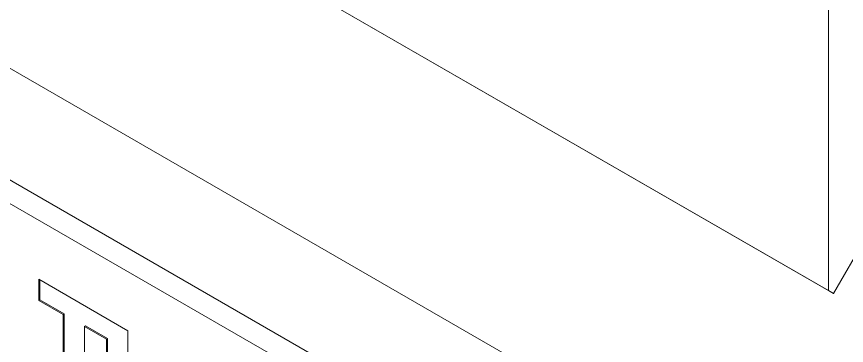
# Model space of a CAD drawing. Header units: inches. Extents: x 0.1 to 10.9, y 0 to 8.5.
# Drawn here: x 10.3889 to 10.5808, y 1.7238 to 1.8 of the extents above; entities that cross this region are included whole.
import ezdxf

# ---------------------------------------------------------------- set-up
doc = ezdxf.new("R2010")
doc.units = ezdxf.units.IN
doc.header["$MEASUREMENT"] = 0

msp = doc.modelspace()

# ---------------------------------------------------------------- linework, layer by layer
at = {"color": 7, "linetype": 'Continuous', "lineweight": 18}
for p, q in [((8.25664, 3.07584), (10.57666, 1.73652)), ((10.57784, 1.73584), (8.25782, 3.07516)), ((10.59669, 1.6671), (8.27668, 3.00642)), ((8.25428, 2.99349), (10.5743, 1.65418)), ((10.56959, 1.65145), (8.25428, 2.98805)), ((10.57666, 1.73652), (10.57666, 1.95585)), ((10.59267, 1.76153), (10.57784, 1.73584)), ((10.39401, 1.73914), (10.41464, 1.72723)), ((10.39401, 1.73426), (10.39401, 1.73914)), ((10.39424, 1.7344), (10.39424, 1.739)), ((10.57666, 1.73652), (10.57784, 1.73584)), ((10.39424, 1.7344), (10.39401, 1.73426)), ((10.39966, 1.731), (10.39401, 1.73426)), ((10.39989, 1.73114), (10.39424, 1.7344)), ((10.39989, 1.73114), (10.39966, 1.731)), ((10.39966, 1.71417), (10.39966, 1.731)), ((10.39989, 1.7143), (10.39989, 1.73114)), ((10.40482, 1.72835), (10.40459, 1.72822)), ((10.40459, 1.72822), (10.40459, 1.71132)), ((10.4097, 1.72526), (10.40459, 1.72822)), ((10.40994, 1.7254), (10.40482, 1.72835)), ((10.41464, 1.72723), (10.41464, 1.7193)), ((10.40994, 1.7254), (10.4097, 1.72526)), ((10.4097, 1.70837), (10.4097, 1.72526)), ((10.40994, 1.7085), (10.40994, 1.7254))]:
    msp.add_line(p, q, dxfattribs=at)

doc.saveas('drawing.dxf')
